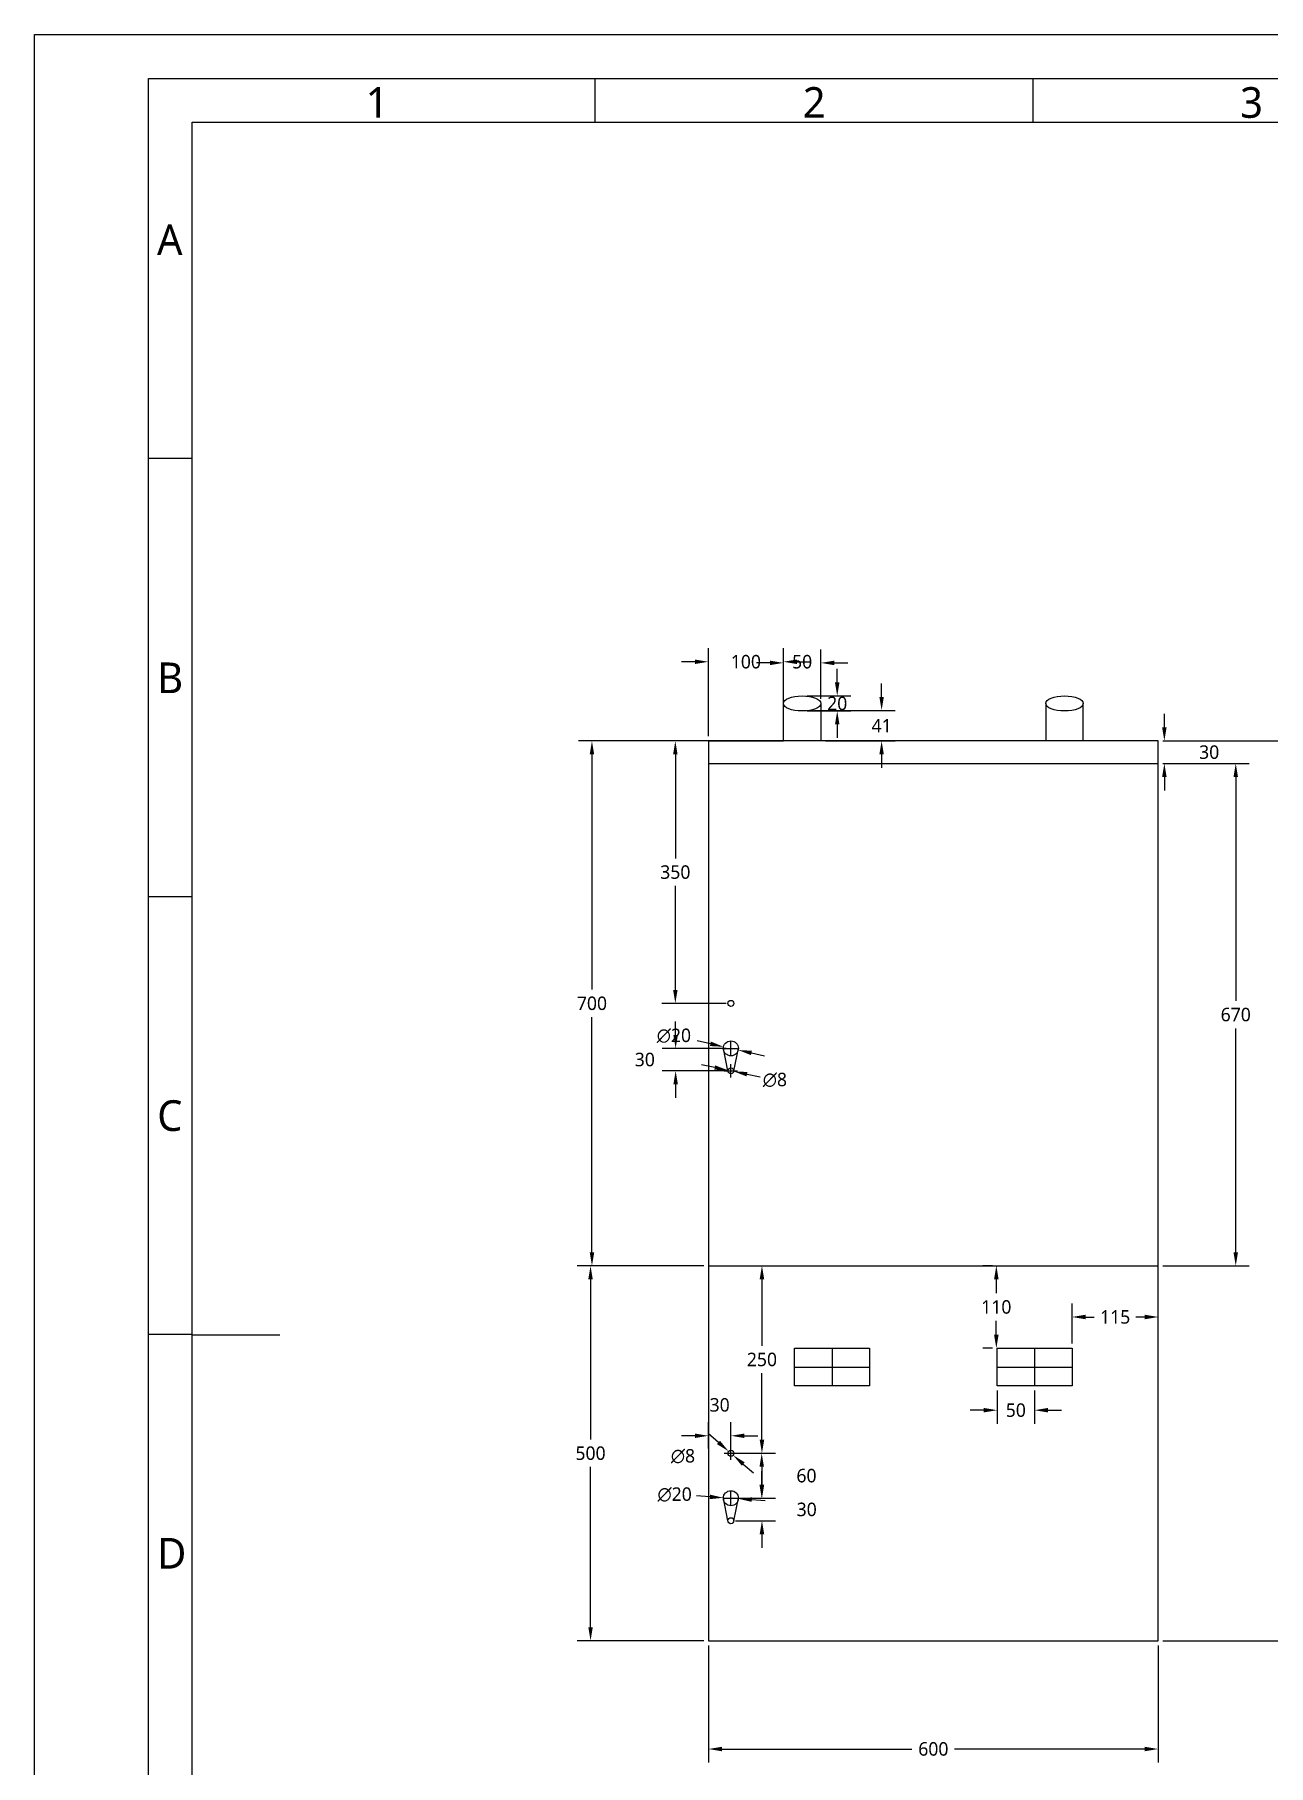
# Model space of a CAD drawing. Header units: millimetres. Extents: x 285 to 8665, y 589 to 4057.
# Drawn here: x 285 to 1930, y 1748 to 4057 of the extents above; entities that cross this region are included whole.
import ezdxf
from ezdxf.enums import TextEntityAlignment as Align

# ---------------------------------------------------------------- set-up
doc = ezdxf.new("R2010")
doc.units = ezdxf.units.MM
doc.header["$LTSCALE"] = 6
for name, color, linetype in [('035', 5, 'Continuous'), ('07', 7, 'Continuous'), ('DIMEN', 120, 'Continuous')]:
    doc.layers.add(name, color=color, linetype=linetype)
doc.styles.add('ISO Proportional', font='Microsoft JhengHei.ttf')
doc.styles.get("Standard").update_dxf_attribs({"font": 'Microsoft JhengHei.ttf'})
doc.styles.add('WD', font='Microsoft JhengHei.ttf')
doc.dimstyles.new('-', dxfattribs={"dimscale": 100, "dimtxt": 0.18, "dimasz": 0.18, "dimexe": 0.18, "dimexo": 0.0625, "dimgap": 0.09, "dimtad": 0, "dimtih": 1, "dimtoh": 1, "dimzin": 0, "dimdsep": 46, "dimtxsty": 'WD', "dimcen": 0.09, "dimadec": 0, "dimazin": 0, "dimtfac": 1, "dimtofl": 0, "dimtmove": 2, "dimatfit": 3, "dimfxl": 1, "dimtolj": 1, "dimtzin": 0, "dimarcsym": 0})

# ---------------------------------------------------------------- blocks, each defined once
blk = doc.blocks.new('IEC_border_a3')
at = {"layer": '035'}
for p, q in [((64, 292), (64, 287)), ((114, 292), (114, 287)), ((17.97, 248.58), (12.98, 248.58)), ((17.98, 198.54), (13, 198.54)), ((17.98, 148.54), (13, 148.54))]:
    blk.add_line(p, q, dxfattribs=at)
for points in [[(0, 297), (420, 297), (420, 0), (0, 0)], [(18, 287), (410, 287), (410, 10), (18, 10)]]:
    blk.add_lwpolyline(points, close=True, dxfattribs=at)
at = {"layer": '07'}
blk.add_line((18, 148.5), (28, 148.5), dxfattribs=at)
blk.add_lwpolyline([(13, 292), (415, 292), (415, 5), (13, 5)], close=True, dxfattribs=at)
at = {"layer": '035', "style": 'ISO Proportional'}
for s, p in [('1', (37.81, 287.5)), ('2', (87.73, 287.5)), ('3', (137.68, 287.5)), ('A', (13.98, 271.83)), ('B', (14, 221.79)), ('C', (14, 171.79)), ('D', (14, 121.79))]:
    blk.add_text(s, height=3.5, dxfattribs=at).set_placement(p)
blk = doc.blocks.new('電腦輔助電機製圖作業圖框')
at = {"xscale": 0.7070707070707071, "yscale": 0.7070707070707071, "zscale": 0.7070707070707071}
blk.add_blockref('IEC_border_a3', (0, 0), dxfattribs=at)
for tag, height, p in [('@科系', 3.54, (208.59, 31.82)), ('@班級', 3.54, (243.94, 31.82)), ('@項目', 3.54, (279.29, 31.82)), ('@姓名', 3.54, (243.94, 24.75)), ('@學號', 2.36, (208.59, 24.75)), ('@日期', 2.36, (279.29, 24.75)), ('@作業', 3.54, (227.52, 14.49)), ('@頁次', 3.54, (272.22, 10.61)), ('@總頁次', 3.54, (286.36, 10.61))]:
    blk.add_attdef(tag, text='', height=height).set_placement(p, align=Align.MIDDLE_CENTER)
at = {"flags": 9}
blk.add_attdef('WD_TB', (0, 0), '', height=3.54, dxfattribs=at)
blk = doc.blocks.new('*D47')
at = {"layer": 'Defpoints', "color": 0, "transparency": 16777216}
for p in [(1183.2, 3114.7), (1027.9, 2414.7), (1183.2, 2414.7)]:
    blk.add_point(p, dxfattribs=at)
at = {"layer": 'DIMEN', "color": 0, "lineweight": -2, "transparency": 16777216}
for p, q in [((1176.9, 3114.7), (1009.9, 3114.7)), ((1027.9, 3096.7), (1027.9, 2783)), ((1027.9, 2432.7), (1027.9, 2746.4)), ((1176.9, 2414.7), (1009.9, 2414.7))]:
    blk.add_line(p, q, dxfattribs=at)
at = {"layer": 'DIMEN', "color": 0, "transparency": 16777216}
for points in [[(1024.9, 3096.7), (1030.9, 3096.7), (1027.9, 3114.7)], [(1024.9, 2432.7), (1030.9, 2432.7), (1027.9, 2414.7)]]:
    blk.add_solid(points, dxfattribs=at)
at = {"layer": 'DIMEN', "color": 0, "transparency": 16777216, "insert": (1027.9, 2764.7), "char_height": 18, "attachment_point": 5, "style": 'WD'}
blk.add_mtext('\\A1;700', dxfattribs=at)
blk = doc.blocks.new('*D48')
at = {"layer": 'Defpoints', "color": 0, "transparency": 16777216}
for p in [(1183.2, 2414.7), (1026, 1914.7), (1183.2, 1914.7)]:
    blk.add_point(p, dxfattribs=at)
at = {"layer": 'DIMEN', "color": 0, "lineweight": -2, "transparency": 16777216}
for p, q in [((1176.9, 2414.7), (1008, 2414.7)), ((1026, 2396.7), (1026, 2183)), ((1026, 1932.7), (1026, 2146.4)), ((1176.9, 1914.7), (1008, 1914.7))]:
    blk.add_line(p, q, dxfattribs=at)
at = {"layer": 'DIMEN', "color": 0, "transparency": 16777216}
for points in [[(1023, 2396.7), (1029, 2396.7), (1026, 2414.7)], [(1023, 1932.7), (1029, 1932.7), (1026, 1914.7)]]:
    blk.add_solid(points, dxfattribs=at)
at = {"layer": 'DIMEN', "color": 0, "transparency": 16777216, "insert": (1026, 2164.7), "char_height": 18, "attachment_point": 5, "style": 'WD'}
blk.add_mtext('\\A1;500', dxfattribs=at)
blk = doc.blocks.new('*D49')
at = {"layer": 'Defpoints', "color": 0, "transparency": 16777216}
for p in [(1783.2, 3114.7), (1783.2, 1914.7), (1998.2, 1914.7)]:
    blk.add_point(p, dxfattribs=at)
at = {"layer": 'DIMEN', "color": 0, "lineweight": -2, "transparency": 16777216}
for p, q in [((1789.4, 3114.7), (2016.2, 3114.7)), ((1998.2, 3096.7), (1998.2, 2533)), ((1998.2, 1932.7), (1998.2, 2496.3)), ((1789.4, 1914.7), (2016.2, 1914.7))]:
    blk.add_line(p, q, dxfattribs=at)
at = {"layer": 'DIMEN', "color": 0, "transparency": 16777216}
for points in [[(1995.2, 3096.7), (2001.2, 3096.7), (1998.2, 3114.7)], [(1995.2, 1932.7), (2001.2, 1932.7), (1998.2, 1914.7)]]:
    blk.add_solid(points, dxfattribs=at)
at = {"layer": 'DIMEN', "color": 0, "transparency": 16777216, "insert": (1998.2, 2514.7), "char_height": 18, "attachment_point": 5, "style": 'WD'}
blk.add_mtext('\\A1;1200', dxfattribs=at)
blk = doc.blocks.new('*D52')
at = {"layer": 'Defpoints', "color": 0, "transparency": 16777216}
for p in [(1283.2, 3220.3), (1183.2, 3114.7), (1283.2, 3114.7)]:
    blk.add_point(p, dxfattribs=at)
at = {"layer": 'DIMEN', "color": 0, "lineweight": -2, "transparency": 16777216}
for p, q in [((1183.2, 3120.9), (1183.2, 3238.3)), ((1283.2, 3120.9), (1283.2, 3238.3)), ((1165.2, 3220.3), (1147.2, 3220.3)), ((1301.2, 3220.3), (1319.2, 3220.3))]:
    blk.add_line(p, q, dxfattribs=at)
at = {"layer": 'DIMEN', "color": 0, "transparency": 16777216}
for points in [[(1165.2, 3223.3), (1165.2, 3217.3), (1183.2, 3220.3)], [(1301.2, 3223.3), (1301.2, 3217.3), (1283.2, 3220.3)]]:
    blk.add_solid(points, dxfattribs=at)
at = {"layer": 'DIMEN', "color": 0, "transparency": 16777216, "insert": (1233.2, 3220.3), "char_height": 18, "attachment_point": 5, "style": 'WD'}
blk.add_mtext('\\A1;100', dxfattribs=at)
blk = doc.blocks.new('*D53')
at = {"layer": 'Defpoints', "color": 0, "transparency": 16777216}
for p in [(1308.2, 3174.7), (1308.2, 3154.7), (1355, 3154.7)]:
    blk.add_point(p, dxfattribs=at)
at = {"layer": 'DIMEN', "color": 0, "lineweight": -2, "transparency": 16777216}
for p, q in [((1355, 3192.7), (1355, 3210.7)), ((1314.4, 3174.7), (1373, 3174.7)), ((1314.4, 3154.7), (1373, 3154.7)), ((1355, 3136.7), (1355, 3118.7))]:
    blk.add_line(p, q, dxfattribs=at)
at = {"layer": 'DIMEN', "color": 0, "transparency": 16777216}
for points in [[(1352, 3192.7), (1358, 3192.7), (1355, 3174.7)], [(1352, 3136.7), (1358, 3136.7), (1355, 3154.7)]]:
    blk.add_solid(points, dxfattribs=at)
at = {"layer": 'DIMEN', "color": 0, "transparency": 16777216, "insert": (1355, 3164.7), "char_height": 18, "attachment_point": 5, "style": 'WD'}
blk.add_mtext('\\A1;20', dxfattribs=at)
blk = doc.blocks.new('*D54')
at = {"layer": 'Defpoints', "color": 0, "transparency": 16777216}
for p in [(1317.3, 3155.4), (1333.2, 3114.7), (1414.2, 3114.7)]:
    blk.add_point(p, dxfattribs=at)
at = {"layer": 'DIMEN', "color": 0, "lineweight": -2, "transparency": 16777216}
for p, q in [((1414.2, 3173.4), (1414.2, 3191.4)), ((1323.5, 3155.4), (1432.2, 3155.4)), ((1339.4, 3114.7), (1432.2, 3114.7)), ((1414.2, 3096.7), (1414.2, 3078.7))]:
    blk.add_line(p, q, dxfattribs=at)
at = {"layer": 'DIMEN', "color": 0, "transparency": 16777216}
for points in [[(1411.2, 3173.4), (1417.2, 3173.4), (1414.2, 3155.4)], [(1411.2, 3096.7), (1417.2, 3096.7), (1414.2, 3114.7)]]:
    blk.add_solid(points, dxfattribs=at)
at = {"layer": 'DIMEN', "color": 0, "transparency": 16777216, "insert": (1414.2, 3135), "char_height": 18, "attachment_point": 5, "style": 'WD'}
blk.add_mtext('\\A1;41', dxfattribs=at)
blk = doc.blocks.new('*D55')
at = {"layer": 'Defpoints', "color": 0, "transparency": 16777216}
for p in [(1333.2, 3218.8), (1283.2, 3164.7), (1333.2, 3164.7)]:
    blk.add_point(p, dxfattribs=at)
at = {"layer": 'DIMEN', "color": 0, "lineweight": -2, "transparency": 16777216}
for p, q in [((1283.2, 3170.9), (1283.2, 3236.8)), ((1333.2, 3170.9), (1333.2, 3236.8)), ((1265.2, 3218.8), (1247.2, 3218.8)), ((1351.2, 3218.8), (1369.2, 3218.8))]:
    blk.add_line(p, q, dxfattribs=at)
at = {"layer": 'DIMEN', "color": 0, "transparency": 16777216}
for points in [[(1265.2, 3221.8), (1265.2, 3215.8), (1283.2, 3218.8)], [(1351.2, 3221.8), (1351.2, 3215.8), (1333.2, 3218.8)]]:
    blk.add_solid(points, dxfattribs=at)
at = {"layer": 'DIMEN', "color": 0, "transparency": 16777216, "insert": (1308.2, 3220.3), "char_height": 18, "attachment_point": 5, "style": 'WD'}
blk.add_mtext('\\A1;50', dxfattribs=at)
blk = doc.blocks.new('*D56')
at = {"layer": 'Defpoints', "color": 0, "transparency": 16777216}
for p in [(1783.2, 3114.7), (1783.2, 3084.7), (1791.3, 3084.7)]:
    blk.add_point(p, dxfattribs=at)
at = {"layer": 'DIMEN', "color": 0, "lineweight": -2, "transparency": 16777216}
for p, q in [((1791.3, 3132.7), (1791.3, 3150.7)), ((1789.4, 3114.7), (1809.3, 3114.7)), ((1789.4, 3084.7), (1809.3, 3084.7)), ((1791.3, 3066.7), (1791.3, 3048.7))]:
    blk.add_line(p, q, dxfattribs=at)
at = {"layer": 'DIMEN', "color": 0, "transparency": 16777216}
for points in [[(1788.3, 3132.7), (1794.3, 3132.7), (1791.3, 3114.7)], [(1788.3, 3066.7), (1794.3, 3066.7), (1791.3, 3084.7)]]:
    blk.add_solid(points, dxfattribs=at)
at = {"layer": 'DIMEN', "color": 0, "transparency": 16777216, "insert": (1851.1, 3099.7), "char_height": 18, "attachment_point": 5, "style": 'WD'}
blk.add_mtext('\\A1;30', dxfattribs=at)
blk = doc.blocks.new('*D57')
at = {"layer": 'Defpoints', "color": 0, "transparency": 16777216}
for p in [(1213.2, 2414.7), (1213.2, 2164.7), (1254.6, 2164.7)]:
    blk.add_point(p, dxfattribs=at)
at = {"layer": 'DIMEN', "color": 0, "lineweight": -2, "transparency": 16777216}
for p, q in [((1219.4, 2414.7), (1272.6, 2414.7)), ((1254.6, 2396.7), (1254.6, 2308)), ((1254.6, 2182.7), (1254.6, 2271.4)), ((1219.4, 2164.7), (1272.6, 2164.7))]:
    blk.add_line(p, q, dxfattribs=at)
at = {"layer": 'DIMEN', "color": 0, "transparency": 16777216}
for points in [[(1251.6, 2396.7), (1257.6, 2396.7), (1254.6, 2414.7)], [(1251.6, 2182.7), (1257.6, 2182.7), (1254.6, 2164.7)]]:
    blk.add_solid(points, dxfattribs=at)
at = {"layer": 'DIMEN', "color": 0, "transparency": 16777216, "insert": (1254.6, 2289.7), "char_height": 18, "attachment_point": 5, "style": 'WD'}
blk.add_mtext('\\A1;250', dxfattribs=at)
blk = doc.blocks.new('*D58')
at = {"layer": 'Defpoints', "color": 0, "transparency": 16777216}
for p in [(1213.2, 2164.7), (1213.2, 2104.7), (1254.3, 2104.7)]:
    blk.add_point(p, dxfattribs=at)
at = {"layer": 'DIMEN', "color": 0, "lineweight": -2, "transparency": 16777216}
for p, q in [((1219.4, 2164.7), (1272.3, 2164.7)), ((1254.3, 2146.7), (1254.3, 2122.7)), ((1219.4, 2104.7), (1272.3, 2104.7))]:
    blk.add_line(p, q, dxfattribs=at)
at = {"layer": 'DIMEN', "color": 0, "transparency": 16777216}
for points in [[(1251.3, 2146.7), (1257.3, 2146.7), (1254.3, 2164.7)], [(1251.3, 2122.7), (1257.3, 2122.7), (1254.3, 2104.7)]]:
    blk.add_solid(points, dxfattribs=at)
at = {"layer": 'DIMEN', "color": 0, "transparency": 16777216, "insert": (1314, 2134.7), "char_height": 18, "attachment_point": 5, "style": 'WD'}
blk.add_mtext('\\A1;60', dxfattribs=at)
blk = doc.blocks.new('*D59')
at = {"layer": 'Defpoints', "color": 0, "transparency": 16777216}
for p in [(1213.2, 2188), (1183.2, 2164.7), (1213.2, 2164.7)]:
    blk.add_point(p, dxfattribs=at)
at = {"layer": 'DIMEN', "color": 0, "lineweight": -2, "transparency": 16777216}
for p, q in [((1183.2, 2170.9), (1183.2, 2206)), ((1213.2, 2170.9), (1213.2, 2206)), ((1165.2, 2188), (1147.2, 2188)), ((1231.2, 2188), (1249.2, 2188))]:
    blk.add_line(p, q, dxfattribs=at)
at = {"layer": 'DIMEN', "color": 0, "transparency": 16777216}
for points in [[(1165.2, 2191), (1165.2, 2185), (1183.2, 2188)], [(1231.2, 2191), (1231.2, 2185), (1213.2, 2188)]]:
    blk.add_solid(points, dxfattribs=at)
at = {"layer": 'DIMEN', "color": 0, "transparency": 16777216, "insert": (1198.2, 2229.1), "char_height": 18, "attachment_point": 5, "style": 'WD'}
blk.add_mtext('\\A1;30', dxfattribs=at)
blk = doc.blocks.new('*D60')
at = {"layer": 'Defpoints', "color": 0, "transparency": 16777216}
for p in [(1210.2, 2167.3), (1216.2, 2162.1)]:
    blk.add_point(p, dxfattribs=at)
at = {"layer": 'DIMEN', "color": 0, "lineweight": -2, "transparency": 16777216}
for p, q in [((1196.6, 2179.1), (1183, 2191)), ((1213.2, 2155.7), (1213.2, 2173.7)), ((1204.2, 2164.7), (1222.2, 2164.7)), ((1229.7, 2150.2), (1243.3, 2138.4))]:
    blk.add_line(p, q, dxfattribs=at)
at = {"layer": 'DIMEN', "color": 0, "transparency": 16777216}
for points in [[(1198.6, 2181.4), (1194.6, 2176.9), (1210.2, 2167.3)], [(1231.7, 2152.5), (1227.8, 2148), (1216.2, 2162.1)]]:
    blk.add_solid(points, dxfattribs=at)
at = {"layer": 'DIMEN', "color": 0, "transparency": 16777216, "insert": (1149.3, 2160.7), "char_height": 18, "attachment_point": 5, "style": 'WD'}
blk.add_mtext('\\A1;∅8', dxfattribs=at)
blk = doc.blocks.new('*D61')
at = {"layer": 'Defpoints', "color": 0, "transparency": 16777216}
for p in [(1213.2, 2104.7), (1213.2, 2074.7), (1254.6, 2074.7)]:
    blk.add_point(p, dxfattribs=at)
at = {"layer": 'DIMEN', "color": 0, "lineweight": -2, "transparency": 16777216}
for p, q in [((1254.6, 2122.7), (1254.6, 2140.7)), ((1219.4, 2104.7), (1272.6, 2104.7)), ((1219.4, 2074.7), (1272.6, 2074.7)), ((1254.6, 2056.7), (1254.6, 2038.7))]:
    blk.add_line(p, q, dxfattribs=at)
at = {"layer": 'DIMEN', "color": 0, "transparency": 16777216}
for points in [[(1251.6, 2122.7), (1257.6, 2122.7), (1254.6, 2104.7)], [(1251.6, 2056.7), (1257.6, 2056.7), (1254.6, 2074.7)]]:
    blk.add_solid(points, dxfattribs=at)
at = {"layer": 'DIMEN', "color": 0, "transparency": 16777216, "insert": (1314.3, 2089.7), "char_height": 18, "attachment_point": 5, "style": 'WD'}
blk.add_mtext('\\A1;30', dxfattribs=at)
blk = doc.blocks.new('*D62')
at = {"layer": 'Defpoints', "color": 0, "transparency": 16777216}
for p in [(1203.2, 2105.3), (1223.1, 2104)]:
    blk.add_point(p, dxfattribs=at)
at = {"layer": 'DIMEN', "color": 0, "lineweight": -2, "transparency": 16777216}
for p, q in [((1185.2, 2106.5), (1167.3, 2107.7)), ((1204.2, 2104.7), (1222.2, 2104.7)), ((1213.2, 2095.7), (1213.2, 2113.7)), ((1241.1, 2102.9), (1259.1, 2101.7))]:
    blk.add_line(p, q, dxfattribs=at)
at = {"layer": 'DIMEN', "color": 0, "transparency": 16777216}
for points in [[(1185.4, 2109.5), (1185, 2103.5), (1203.2, 2105.3)], [(1241.3, 2105.9), (1240.9, 2099.9), (1223.1, 2104)]]:
    blk.add_solid(points, dxfattribs=at)
at = {"layer": 'DIMEN', "color": 0, "transparency": 16777216, "insert": (1138.2, 2109.6), "char_height": 18, "attachment_point": 5, "style": 'WD'}
blk.add_mtext('\\A1;∅20', dxfattribs=at)
blk = doc.blocks.new('*D63')
at = {"layer": 'Defpoints', "color": 0, "transparency": 16777216}
for p in [(1203.4, 2706.8), (1222.9, 2702.5)]:
    blk.add_point(p, dxfattribs=at)
at = {"layer": 'DIMEN', "color": 0, "lineweight": -2, "transparency": 16777216}
for p, q in [((1185.8, 2710.7), (1168.3, 2714.6)), ((1204.2, 2704.7), (1222.2, 2704.7)), ((1213.2, 2695.7), (1213.2, 2713.7)), ((1240.5, 2698.6), (1258.1, 2694.7))]:
    blk.add_line(p, q, dxfattribs=at)
at = {"layer": 'DIMEN', "color": 0, "transparency": 16777216}
for points in [[(1186.5, 2713.7), (1185.2, 2707.8), (1203.4, 2706.8)], [(1241.2, 2701.5), (1239.9, 2695.7), (1222.9, 2702.5)]]:
    blk.add_solid(points, dxfattribs=at)
at = {"layer": 'DIMEN', "color": 0, "transparency": 16777216, "insert": (1137.2, 2721.5), "char_height": 18, "attachment_point": 5, "style": 'WD'}
blk.add_mtext('\\A1;∅20', dxfattribs=at)
blk = doc.blocks.new('*D64')
at = {"layer": 'Defpoints', "color": 0, "transparency": 16777216}
for p in [(1209.2, 2675.5), (1217.1, 2673.9)]:
    blk.add_point(p, dxfattribs=at)
at = {"layer": 'DIMEN', "color": 0, "lineweight": -2, "transparency": 16777216}
for p, q in [((1191.6, 2679.1), (1174, 2682.7)), ((1213.2, 2665.7), (1213.2, 2683.7)), ((1204.2, 2674.7), (1222.2, 2674.7)), ((1234.7, 2670.3), (1252.3, 2666.6))]:
    blk.add_line(p, q, dxfattribs=at)
at = {"layer": 'DIMEN', "color": 0, "transparency": 16777216}
for points in [[(1192.2, 2682), (1191, 2676.2), (1209.2, 2675.5)], [(1235.3, 2673.2), (1234.1, 2667.3), (1217.1, 2673.9)]]:
    blk.add_solid(points, dxfattribs=at)
at = {"layer": 'DIMEN', "color": 0, "transparency": 16777216, "insert": (1271.9, 2662.6), "char_height": 18, "attachment_point": 5, "style": 'WD'}
blk.add_mtext('\\A1;∅8', dxfattribs=at)
blk = doc.blocks.new('*D65')
at = {"layer": 'Defpoints', "color": 0, "transparency": 16777216}
for p in [(1139.1, 3114.7), (1213.2, 3114.7), (1213.2, 2764.7)]:
    blk.add_point(p, dxfattribs=at)
at = {"layer": 'DIMEN', "color": 0, "lineweight": -2, "transparency": 16777216}
for p, q in [((1206.9, 3114.7), (1121.1, 3114.7)), ((1139.1, 3096.7), (1139.1, 2958)), ((1139.1, 2782.7), (1139.1, 2921.4)), ((1206.9, 2764.7), (1121.1, 2764.7))]:
    blk.add_line(p, q, dxfattribs=at)
at = {"layer": 'DIMEN', "color": 0, "transparency": 16777216}
for points in [[(1136.1, 3096.7), (1142.1, 3096.7), (1139.1, 3114.7)], [(1136.1, 2782.7), (1142.1, 2782.7), (1139.1, 2764.7)]]:
    blk.add_solid(points, dxfattribs=at)
at = {"layer": 'DIMEN', "color": 0, "transparency": 16777216, "insert": (1139.1, 2939.7), "char_height": 18, "attachment_point": 5, "style": 'WD'}
blk.add_mtext('\\A1;350', dxfattribs=at)
blk = doc.blocks.new('*D66')
at = {"layer": 'Defpoints', "color": 0, "transparency": 16777216}
for p in [(1213.2, 2704.7), (1139.5, 2674.7), (1213.2, 2674.7)]:
    blk.add_point(p, dxfattribs=at)
at = {"layer": 'DIMEN', "color": 0, "lineweight": -2, "transparency": 16777216}
for p, q in [((1139.5, 2722.7), (1139.5, 2740.7)), ((1206.9, 2704.7), (1121.5, 2704.7)), ((1206.9, 2674.7), (1121.5, 2674.7)), ((1139.5, 2656.7), (1139.5, 2638.7))]:
    blk.add_line(p, q, dxfattribs=at)
at = {"layer": 'DIMEN', "color": 0, "transparency": 16777216}
for points in [[(1136.5, 2722.7), (1142.5, 2722.7), (1139.5, 2704.7)], [(1136.5, 2656.7), (1142.5, 2656.7), (1139.5, 2674.7)]]:
    blk.add_solid(points, dxfattribs=at)
at = {"layer": 'DIMEN', "color": 0, "transparency": 16777216, "insert": (1098.4, 2689.7), "char_height": 18, "attachment_point": 5, "style": 'WD'}
blk.add_mtext('\\A1;30', dxfattribs=at)
blk = doc.blocks.new('*D67')
at = {"layer": 'Defpoints', "color": 0, "transparency": 16777216}
for p in [(1783.2, 2346.4), (1668.2, 2304.7), (1783.2, 2304.7)]:
    blk.add_point(p, dxfattribs=at)
at = {"layer": 'DIMEN', "color": 0, "lineweight": -2, "transparency": 16777216}
for p, q in [((1668.2, 2310.9), (1668.2, 2364.4)), ((1783.2, 2310.9), (1783.2, 2364.4)), ((1686.2, 2346.4), (1697.9, 2346.4)), ((1765.2, 2346.4), (1753.4, 2346.4))]:
    blk.add_line(p, q, dxfattribs=at)
at = {"layer": 'DIMEN', "color": 0, "transparency": 16777216}
for points in [[(1686.2, 2349.4), (1686.2, 2343.4), (1668.2, 2346.4)], [(1765.2, 2349.4), (1765.2, 2343.4), (1783.2, 2346.4)]]:
    blk.add_solid(points, dxfattribs=at)
at = {"layer": 'DIMEN', "color": 0, "transparency": 16777216, "insert": (1725.7, 2346.4), "char_height": 18, "attachment_point": 5, "style": 'WD'}
blk.add_mtext('\\A1;115', dxfattribs=at)
blk = doc.blocks.new('*D68')
at = {"layer": 'Defpoints', "color": 0, "transparency": 16777216}
for p in [(1567.2, 2414.7), (1568.2, 2414.7), (1568.2, 2304.7)]:
    blk.add_point(p, dxfattribs=at)
at = {"layer": 'DIMEN', "color": 0, "lineweight": -2, "transparency": 16777216}
for p, q in [((1561.9, 2414.7), (1549.2, 2414.7)), ((1567.2, 2396.7), (1567.2, 2378)), ((1567.2, 2322.7), (1567.2, 2341.3)), ((1561.9, 2304.7), (1549.2, 2304.7))]:
    blk.add_line(p, q, dxfattribs=at)
at = {"layer": 'DIMEN', "color": 0, "transparency": 16777216}
for points in [[(1564.2, 2396.7), (1570.2, 2396.7), (1567.2, 2414.7)], [(1564.2, 2322.7), (1570.2, 2322.7), (1567.2, 2304.7)]]:
    blk.add_solid(points, dxfattribs=at)
at = {"layer": 'DIMEN', "color": 0, "transparency": 16777216, "insert": (1567.2, 2359.7), "char_height": 18, "attachment_point": 5, "style": 'WD'}
blk.add_mtext('\\A1;110', dxfattribs=at)
blk = doc.blocks.new('*D69')
at = {"layer": 'Defpoints', "color": 0, "transparency": 16777216}
for p in [(1568.2, 2254.7), (1618.2, 2254.7), (1568.2, 2222.1)]:
    blk.add_point(p, dxfattribs=at)
at = {"layer": 'DIMEN', "color": 0, "lineweight": -2, "transparency": 16777216}
for p, q in [((1568.2, 2248.4), (1568.2, 2204.1)), ((1618.2, 2248.4), (1618.2, 2204.1)), ((1550.2, 2222.1), (1532.2, 2222.1)), ((1636.2, 2222.1), (1654.2, 2222.1))]:
    blk.add_line(p, q, dxfattribs=at)
at = {"layer": 'DIMEN', "color": 0, "transparency": 16777216}
for points in [[(1550.2, 2225.1), (1550.2, 2219.1), (1568.2, 2222.1)], [(1636.2, 2225.1), (1636.2, 2219.1), (1618.2, 2222.1)]]:
    blk.add_solid(points, dxfattribs=at)
at = {"layer": 'DIMEN', "color": 0, "transparency": 16777216, "insert": (1593.2, 2222.1), "char_height": 18, "attachment_point": 5, "style": 'WD'}
blk.add_mtext('\\A1;50', dxfattribs=at)
blk = doc.blocks.new('*D70')
at = {"layer": 'Defpoints', "color": 0, "transparency": 16777216}
for p in [(1783.2, 3084.7), (1783.2, 2414.7), (1886.5, 2414.7)]:
    blk.add_point(p, dxfattribs=at)
at = {"layer": 'DIMEN', "color": 0, "lineweight": -2, "transparency": 16777216}
for p, q in [((1789.4, 3084.7), (1904.5, 3084.7)), ((1886.5, 3066.7), (1886.5, 2768)), ((1886.5, 2432.7), (1886.5, 2731.4)), ((1789.4, 2414.7), (1904.5, 2414.7))]:
    blk.add_line(p, q, dxfattribs=at)
at = {"layer": 'DIMEN', "color": 0, "transparency": 16777216}
for points in [[(1883.5, 3066.7), (1889.5, 3066.7), (1886.5, 3084.7)], [(1883.5, 2432.7), (1889.5, 2432.7), (1886.5, 2414.7)]]:
    blk.add_solid(points, dxfattribs=at)
at = {"layer": 'DIMEN', "color": 0, "transparency": 16777216, "insert": (1886.5, 2749.7), "char_height": 18, "attachment_point": 5, "style": 'WD'}
blk.add_mtext('\\A1;670', dxfattribs=at)
blk = doc.blocks.new('*D71')
at = {"layer": 'Defpoints', "color": 0, "transparency": 16777216}
for p in [(1183.2, 1914.7), (1783.2, 1914.7), (1783.2, 1770.2)]:
    blk.add_point(p, dxfattribs=at)
at = {"layer": 'DIMEN', "color": 0, "lineweight": -2, "transparency": 16777216}
for p, q in [((1183.2, 1908.4), (1183.2, 1752.2)), ((1783.2, 1908.4), (1783.2, 1752.2)), ((1201.2, 1770.2), (1454.7, 1770.2)), ((1765.2, 1770.2), (1511.6, 1770.2))]:
    blk.add_line(p, q, dxfattribs=at)
at = {"layer": 'DIMEN', "color": 0, "transparency": 16777216}
for points in [[(1201.2, 1773.2), (1201.2, 1767.2), (1183.2, 1770.2)], [(1765.2, 1773.2), (1765.2, 1767.2), (1783.2, 1770.2)]]:
    blk.add_solid(points, dxfattribs=at)
at = {"layer": 'DIMEN', "color": 0, "transparency": 16777216, "insert": (1483.2, 1770.2), "char_height": 18, "attachment_point": 5, "style": 'WD'}
blk.add_mtext('\\A1;600', dxfattribs=at)

msp = doc.modelspace()

# ---------------------------------------------------------------- linework, layer by layer
for p, q in [((1283.165, 3114.681), (1283.165, 3164.681)), ((1333.165, 3164.681), (1333.165, 3114.681)), ((1333.165, 3164.681), (1333.165, 3154.681)), ((1633.165, 3164.681), (1633.165, 3114.681)), ((1683.165, 3114.681), (1683.165, 3164.681)), ((1783.165, 3114.681), (1183.165, 3114.681)), ((1183.165, 3114.681), (1283.165, 3114.681)), ((1183.165, 3114.681), (1183.165, 3084.681)), ((1183.165, 3114.681), (1183.165, 3084.681)), ((1783.165, 3114.681), (1683.165, 3114.681)), ((1783.165, 2414.681), (1783.165, 3114.681)), ((1183.165, 3084.681), (1783.165, 3084.681)), ((1183.165, 3084.681), (1388.165, 3084.681)), ((1209.165, 2674.681), (1203.165, 2704.681)), ((1217.165, 2674.681), (1223.165, 2704.681)), ((1183.165, 2414.681), (1783.165, 2414.681)), ((1183.165, 2414.681), (1183.165, 1914.681)), ((1783.165, 1914.681), (1783.165, 2414.681)), ((1298.165, 2254.681), (1298.165, 2304.681)), ((1348.165, 2304.681), (1348.165, 2254.681)), ((1568.165, 2254.681), (1568.165, 2304.681)), ((1568.165, 2304.681), (1668.165, 2304.681)), ((1618.165, 2304.681), (1618.165, 2254.681)), ((1668.165, 2304.681), (1668.165, 2254.681)), ((1568.165, 2279.681), (1668.165, 2279.681)), ((1668.165, 2254.681), (1568.165, 2254.681)), ((1209.165, 2074.681), (1203.165, 2104.681)), ((1217.165, 2074.681), (1223.165, 2104.681)), ((1183.165, 1914.681), (1783.165, 1914.681))]:
    msp.add_line(p, q)
for centre, radius in [((1213.165, 2764.681), 4), ((1213.165, 2704.681), 10), ((1213.165, 2164.681), 4), ((1213.165, 2104.681), 10), ((1213.165, 2074.681), 4)]:
    msp.add_circle(centre, radius)
for centre in [(1308.165, 3164.681), (1658.165, 3164.681)]:
    msp.add_ellipse(centre, major_axis=(25, 0), ratio=0.4)
at = {"layer": 'DIMEN'}
for p, q in [((1183.165, 3114.681), (1183.165, 2414.681)), ((1183.165, 3114.681), (1183.165, 2764.681)), ((1298.165, 2304.681), (1398.165, 2304.681)), ((1398.165, 2304.681), (1398.165, 2254.681)), ((1298.165, 2279.681), (1398.165, 2279.681)), ((1398.165, 2254.681), (1298.165, 2254.681))]:
    msp.add_line(p, q, dxfattribs=at)
msp.add_circle((1213.165, 2674.681), 4, dxfattribs=at)

# ---------------------------------------------------------------- block references
at = {"xscale": 16.51536635913081, "yscale": 16.51536635913081, "zscale": 16.51536635913081}
msp.add_blockref('電腦輔助電機製圖作業圖框', (284.586, 588.536), dxfattribs=at)

# ---------------------------------------------------------------- dimensions: what is measured, and where the dimension line sits
at = {"layer": 'DIMEN'}
for base, p1, p2, picture, middle in [((1283.165, 3220.275), (1183.165, 3114.681), (1283.165, 3114.681), '*D52', (1233.165, 3220.275)), ((1783.165, 2346.383), (1668.165, 2304.681), (1783.165, 2304.681), '*D67', (1725.665, 2346.383)), ((1213.165, 2188.023), (1183.165, 2164.681), (1213.165, 2164.681), '*D59', (1198.165, 2229.127)), ((1568.165, 2222.118), (1618.165, 2254.681), (1568.165, 2254.681), '*D69', (1593.165, 2222.118)), ((1783.165, 1770.154), (1183.165, 1914.681), (1783.165, 1914.681), '*D71', (1483.165, 1770.154))]:
    dim = msp.add_linear_dim(base=base, p1=p1, p2=p2, dimstyle='-', override={"dimdec": 0}, dxfattribs=at)
    dim.commit()
    dim.dimension.update_dxf_attribs({"geometry": picture, "text_midpoint": middle})
dim = msp.add_linear_dim(base=(1333.165, 3218.775), p1=(1283.165, 3164.681), p2=(1333.165, 3164.681), dimstyle='-', override={"dimdec": 0}, dxfattribs=at)
dim.commit()
dim.dimension.update_dxf_attribs({"geometry": '*D55', "text_midpoint": (1308.165, 3220.275), "dimtype": 160})
dim = msp.add_linear_dim(base=(1355.043, 3154.681), p1=(1308.165, 3174.681), p2=(1308.165, 3154.681), angle=90, dimstyle='-', override={"dimdec": 0}, dxfattribs=at)
dim.commit()
dim.dimension.update_dxf_attribs({"geometry": '*D53', "text_midpoint": (1355.043, 3164.681), "dimtype": 160})
for base, p1, p2, picture, middle in [((1414.165, 3114.681), (1317.274, 3155.368), (1333.165, 3114.681), '*D54', (1414.165, 3135.025)), ((1791.346, 3084.681), (1783.165, 3114.681), (1783.165, 3084.681), '*D56', (1851.055, 3099.681)), ((1027.856, 2414.681), (1183.165, 3114.681), (1183.165, 2414.681), '*D47', (1027.856, 2764.681)), ((1139.143, 3114.681), (1213.165, 2764.681), (1213.165, 3114.681), '*D65', (1139.143, 2939.681)), ((1998.204, 1914.681), (1783.165, 3114.681), (1783.165, 1914.681), '*D49', (1998.204, 2514.681)), ((1886.521, 2414.681), (1783.165, 3084.681), (1783.165, 2414.681), '*D70', (1886.521, 2749.681)), ((1139.532, 2674.681), (1213.165, 2704.681), (1213.165, 2674.681), '*D66', (1098.428, 2689.681)), ((1025.97, 1914.681), (1183.165, 2414.681), (1183.165, 1914.681), '*D48', (1025.97, 2164.681)), ((1254.585, 2164.681), (1213.165, 2414.681), (1213.165, 2164.681), '*D57', (1254.585, 2289.681)), ((1567.217, 2414.681), (1568.165, 2304.681), (1568.165, 2414.681), '*D68', (1567.217, 2359.681)), ((1254.281, 2104.681), (1213.165, 2164.681), (1213.165, 2104.681), '*D58', (1313.99, 2134.681)), ((1254.627, 2074.681), (1213.165, 2104.681), (1213.165, 2074.681), '*D61', (1314.335, 2089.681))]:
    dim = msp.add_linear_dim(base=base, p1=p1, p2=p2, angle=90, dimstyle='-', override={"dimdec": 0}, dxfattribs=at)
    dim.commit()
    dim.dimension.update_dxf_attribs({"geometry": picture, "text_midpoint": middle})
for p1, p2, picture, middle in [((1222.928, 2702.515), (1203.403, 2706.847), '*D63', (1137.247, 2721.524)), ((1209.247, 2675.486), (1217.083, 2673.876), '*D64', (1271.86, 2662.622)), ((1210.152, 2167.312), (1216.179, 2162.05), '*D60', (1149.265, 2160.721)), ((1223.144, 2104.032), (1203.186, 2105.33), '*D62', (1138.25, 2109.553))]:
    dim = msp.add_diameter_dim_2p(p1=p1, p2=p2, dimstyle='-', override={"dimdec": 0}, dxfattribs=at)
    dim.commit()
    dim.dimension.update_dxf_attribs({"geometry": picture, "text_midpoint": middle, "dimtype": 163})

doc.saveas('drawing.dxf')
